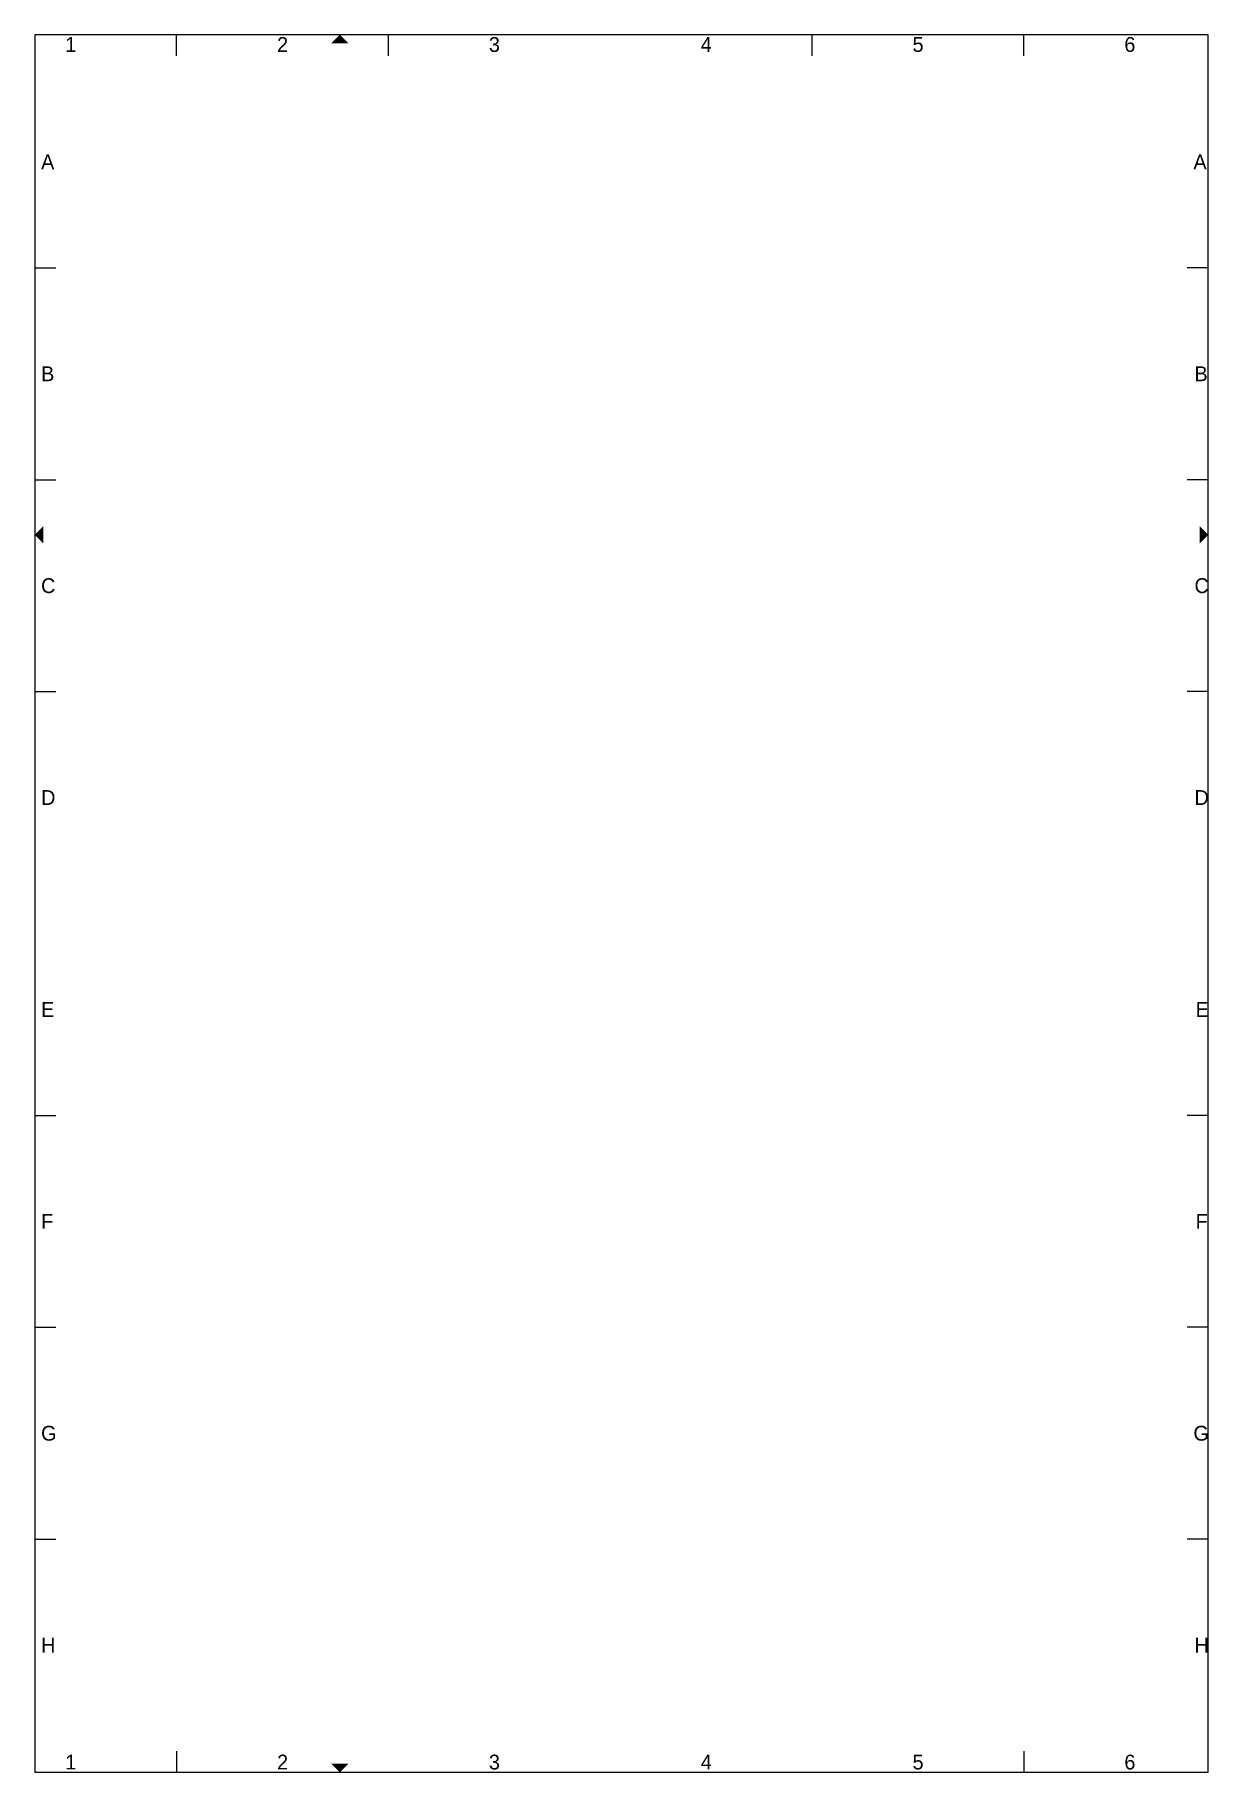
# Model space of a CAD drawing. Extents: x -5 to 272, y -5 to 405.
import ezdxf
from ezdxf.enums import TextEntityAlignment as Align

# ---------------------------------------------------------------- set-up
doc = ezdxf.new("R2010")
doc.units = 0
doc.layers.add('to-xx-rooster', color=7, linetype='CONTINUOUS', lineweight=25)
doc.layers.add('to-xx-vouwmerk', color=7, linetype='CONTINUOUS', lineweight=18)
doc.styles.add('RTW_ISO', font='iso-rtw.shx')

msp = doc.modelspace()

# ---------------------------------------------------------------- hatches: boundary and pattern name
at = {"layer": 'to-xx-vouwmerk'}
for points in [[(69, 403), (67, 405), (65, 403)], [(-3, 289), (-5, 287), (-3, 285)], [(270, 285), (272, 287), (270, 289)], [(65, -3), (67, -5), (69, -3)]]:
    msp.add_hatch(color=256, dxfattribs=at).paths.add_polyline_path(points)

# ---------------------------------------------------------------- linework, layer by layer
at = {"layer": 'to-xx-rooster'}
for p, q in [((-5, 405), (-5, -5)), ((272, 405), (-5, 405)), ((28.5, 400), (28.5, 405)), ((78.5, 400), (78.5, 405)), ((178.5, 400), (178.5, 405)), ((228.5, 400), (228.5, 405)), ((272, -5), (272, 405)), ((-5, 350), (0, 350)), ((272, 350), (267, 350)), ((-5, 300), (0, 300)), ((272, 300), (267, 300)), ((-5, 250), (0, 250)), ((272, 250), (267, 250)), ((-5, 150), (0, 150)), ((272, 150), (267, 150)), ((-5, 100), (0, 100)), ((272, 100), (267, 100)), ((-5, 50), (0, 50)), ((272, 50), (267, 50)), ((28.5, 0), (28.5, -5)), ((228.5, 0), (228.5, -5)), ((-5, -5), (272, -5))]:
    msp.add_line(p, q, dxfattribs=at)

# ---------------------------------------------------------------- texts
at = {"layer": 'to-xx-rooster', "style": 'RTW_ISO'}
for s, p in [('1', (3.5, 399.9)), ('2', (53.5, 399.9)), ('3', (103.5, 399.9)), ('4', (153.5, 399.9)), ('5', (203.5, 399.9)), ('6', (253.5, 399.9)), ('1', (3.5, -5.4)), ('2', (53.5, -5.4)), ('3', (103.5, -5.4)), ('4', (153.5, -5.4)), ('5', (203.5, -5.4)), ('6', (253.5, -5.4))]:
    msp.add_text(s, height=3.5, dxfattribs=at).set_placement(p, align=Align.BOTTOM_CENTER)
for s, p in [('A', (-3.5, 375)), ('A', (268.5, 375)), ('B', (-3.5, 325)), ('B', (268.75, 325)), ('C', (-3.5, 275)), ('C', (268.75, 275)), ('D', (-3.5, 225)), ('D', (268.75, 225)), ('E', (-3.5, 175)), ('E', (269, 175)), ('F', (-3.5, 125)), ('F', (269, 125)), ('G', (-3.5, 75)), ('G', (268.5, 75)), ('H', (-3.5, 25)), ('H', (268.75, 25))]:
    msp.add_text(s, height=3.5, dxfattribs=at).set_placement(p, align=Align.MIDDLE_LEFT)

doc.saveas('drawing.dxf')
